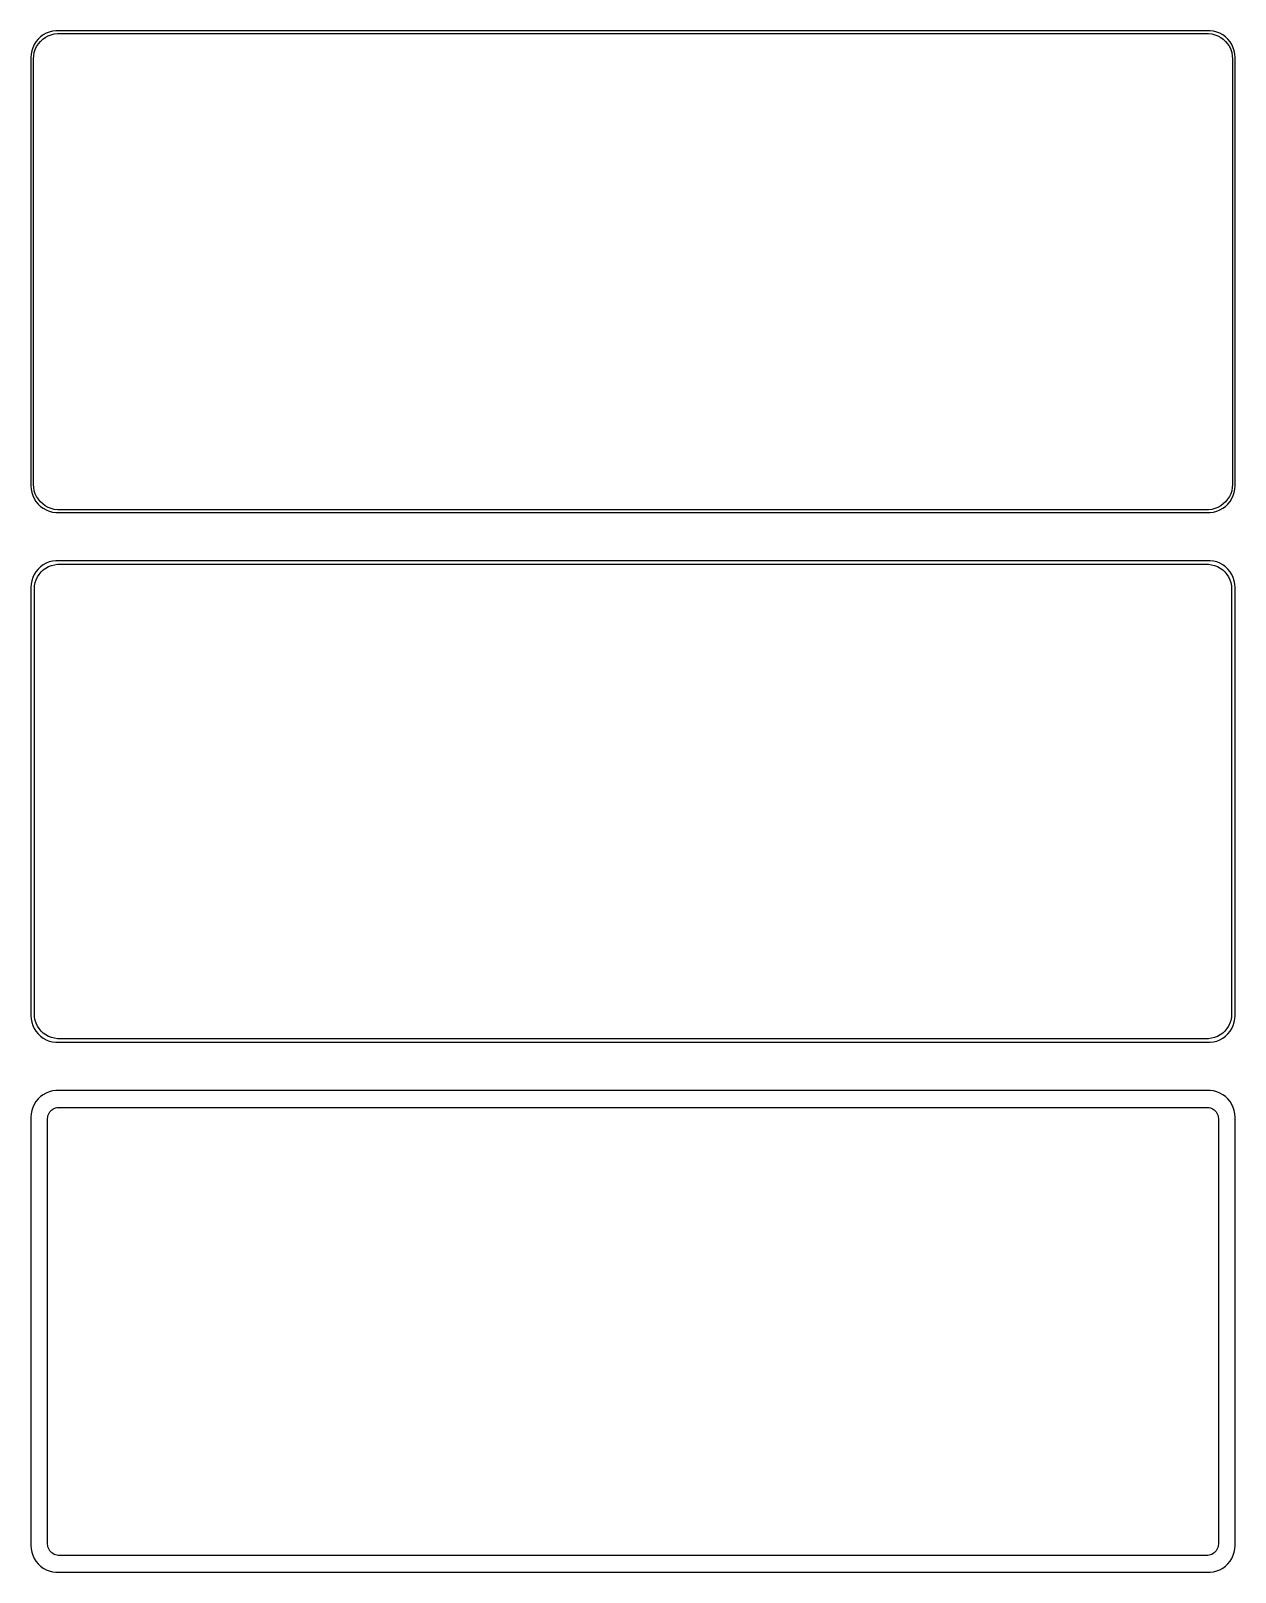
# Model space of a CAD drawing. Header units: metres. Extents: x -112 to 112, y 252 to 540.
import ezdxf

# ---------------------------------------------------------------- set-up
doc = ezdxf.new("R2010")
doc.units = ezdxf.units.M

msp = doc.modelspace()

# ---------------------------------------------------------------- linework, layer by layer
for p, q in [((-110.687, 538.853), (-111.145, 538.423)), ((-110.179, 539.222), (-110.687, 538.853)), ((-110.278, 538.41), (-109.795, 538.761)), ((-109.629, 539.524), (-110.179, 539.222)), ((-109.795, 538.761), (-109.272, 539.048)), ((-109.045, 539.755), (-109.629, 539.524)), ((-109.272, 539.048), (-108.718, 539.268)), ((-108.437, 539.911), (-109.045, 539.755)), ((-108.718, 539.268), (-108.14, 539.416)), ((-107.814, 539.99), (-108.437, 539.911)), ((-108.14, 539.416), (-107.548, 539.491)), ((107.814, 539.99), (-107.814, 539.99)), ((-107.548, 539.491), (107.548, 539.491)), ((107.548, 539.491), (108.14, 539.416)), ((108.437, 539.911), (107.814, 539.99)), ((108.14, 539.416), (108.718, 539.268)), ((109.045, 539.755), (108.437, 539.911)), ((108.718, 539.268), (109.272, 539.048)), ((109.629, 539.524), (109.045, 539.755)), ((109.272, 539.048), (109.795, 538.761)), ((110.179, 539.222), (109.629, 539.524)), ((109.795, 538.761), (110.278, 538.41)), ((110.687, 538.853), (110.179, 539.222)), ((111.145, 538.423), (110.687, 538.853)), ((-112.343, 536.243), (-112.461, 535.627)), ((-112.149, 536.841), (-112.343, 536.243)), ((-111.882, 537.409), (-112.149, 536.841)), ((-111.963, 535.345), (-111.851, 535.931)), ((-111.545, 537.939), (-111.882, 537.409)), ((-111.851, 535.931), (-111.666, 536.499)), ((-111.666, 536.499), (-111.412, 537.038)), ((-111.145, 538.423), (-111.545, 537.939)), ((-111.412, 537.038), (-111.093, 537.542)), ((-111.093, 537.542), (-110.713, 538.002)), ((-110.713, 538.002), (-110.278, 538.41)), ((110.278, 538.41), (110.713, 538.002)), ((110.713, 538.002), (111.093, 537.542)), ((111.093, 537.542), (111.412, 537.038)), ((111.545, 537.939), (111.145, 538.423)), ((111.412, 537.038), (111.666, 536.499)), ((111.882, 537.409), (111.545, 537.939)), ((111.666, 536.499), (111.851, 535.931)), ((111.851, 535.931), (111.963, 535.345)), ((112.149, 536.841), (111.882, 537.409)), ((112.343, 536.243), (112.149, 536.841)), ((112.461, 535.627), (112.343, 536.243)), ((-112.461, 535.627), (-112.5, 535)), ((-112.5, 535), (-112.5, 455)), ((-112, 534.75), (-111.963, 535.345)), ((-112, 455.25), (-112, 534.75)), ((111.963, 535.345), (112, 534.75)), ((112, 534.75), (112, 455.25)), ((112.5, 535), (112.461, 535.627)), ((112.5, 455), (112.5, 535)), ((-111.963, 454.655), (-112, 455.25)), ((112, 455.25), (111.963, 454.655)), ((-112.5, 455), (-112.461, 454.373)), ((-112.461, 454.373), (-112.343, 453.757)), ((-112.343, 453.757), (-112.149, 453.159)), ((-112.149, 453.159), (-111.882, 452.591)), ((-111.851, 454.069), (-111.963, 454.655)), ((-111.882, 452.591), (-111.545, 452.061)), ((-111.666, 453.501), (-111.851, 454.069)), ((-111.412, 452.962), (-111.666, 453.501)), ((-111.093, 452.458), (-111.412, 452.962)), ((-110.713, 451.998), (-111.093, 452.458)), ((111.093, 452.458), (110.713, 451.998)), ((111.412, 452.962), (111.093, 452.458)), ((111.666, 453.501), (111.412, 452.962)), ((111.545, 452.061), (111.882, 452.591)), ((111.851, 454.069), (111.666, 453.501)), ((111.963, 454.655), (111.851, 454.069)), ((111.882, 452.591), (112.149, 453.159)), ((112.149, 453.159), (112.343, 453.757)), ((112.343, 453.757), (112.461, 454.373)), ((112.461, 454.373), (112.5, 455)), ((-111.545, 452.061), (-111.145, 451.577)), ((-111.145, 451.577), (-110.687, 451.147)), ((-110.278, 451.59), (-110.713, 451.998)), ((-110.687, 451.147), (-110.179, 450.778)), ((-109.795, 451.239), (-110.278, 451.59)), ((-110.179, 450.778), (-109.629, 450.476)), ((-109.272, 450.952), (-109.795, 451.239)), ((-109.629, 450.476), (-109.045, 450.245)), ((-108.718, 450.732), (-109.272, 450.952)), ((-109.045, 450.245), (-108.437, 450.089)), ((-108.14, 450.584), (-108.718, 450.732)), ((-108.437, 450.089), (-107.814, 450.01)), ((-107.548, 450.509), (-108.14, 450.584)), ((-107.814, 450.01), (107.814, 450.01)), ((107.548, 450.509), (-107.548, 450.509)), ((108.14, 450.584), (107.548, 450.509)), ((107.814, 450.01), (108.437, 450.089)), ((108.718, 450.732), (108.14, 450.584)), ((108.437, 450.089), (109.045, 450.245)), ((109.272, 450.952), (108.718, 450.732)), ((109.045, 450.245), (109.629, 450.476)), ((109.795, 451.239), (109.272, 450.952)), ((109.629, 450.476), (110.179, 450.778)), ((110.278, 451.59), (109.795, 451.239)), ((110.179, 450.778), (110.687, 451.147)), ((110.713, 451.998), (110.278, 451.59)), ((110.687, 451.147), (111.145, 451.577)), ((111.145, 451.577), (111.545, 452.061)), ((-109.045, 440.755), (-109.629, 440.524)), ((-108.437, 440.911), (-109.045, 440.755)), ((-107.814, 440.99), (-108.437, 440.911)), ((107.814, 440.99), (-107.814, 440.99)), ((108.437, 440.911), (107.814, 440.99)), ((109.045, 440.755), (108.437, 440.911)), ((109.629, 440.524), (109.045, 440.755)), ((-112.149, 437.841), (-112.343, 437.243)), ((-111.882, 438.409), (-112.149, 437.841)), ((-111.545, 438.939), (-111.882, 438.409)), ((-111.145, 439.423), (-111.545, 438.939)), ((-111.507, 437.435), (-111.262, 437.956)), ((-111.262, 437.956), (-110.954, 438.441)), ((-110.687, 439.853), (-111.145, 439.423)), ((-110.954, 438.441), (-110.588, 438.884)), ((-110.179, 440.222), (-110.687, 439.853)), ((-110.588, 438.884), (-110.168, 439.278)), ((-109.629, 440.524), (-110.179, 440.222)), ((-110.168, 439.278), (-109.703, 439.616)), ((-109.703, 439.616), (-109.199, 439.893)), ((-109.199, 439.893), (-108.665, 440.104)), ((-108.665, 440.104), (-108.108, 440.247)), ((-108.108, 440.247), (-107.537, 440.319)), ((-107.537, 440.319), (107.537, 440.319)), ((107.537, 440.319), (108.108, 440.247)), ((108.108, 440.247), (108.665, 440.104)), ((108.665, 440.104), (109.199, 439.893)), ((109.199, 439.893), (109.703, 439.616)), ((110.179, 440.222), (109.629, 440.524)), ((109.703, 439.616), (110.168, 439.278)), ((110.168, 439.278), (110.588, 438.884)), ((110.687, 439.853), (110.179, 440.222)), ((110.588, 438.884), (110.954, 438.441)), ((111.145, 439.423), (110.687, 439.853)), ((110.954, 438.441), (111.262, 437.956)), ((111.545, 438.939), (111.145, 439.423)), ((111.262, 437.956), (111.507, 437.435)), ((111.882, 438.409), (111.545, 438.939)), ((112.149, 437.841), (111.882, 438.409)), ((112.343, 437.243), (112.149, 437.841)), ((-112.461, 436.627), (-112.5, 436)), ((-112.5, 436), (-112.5, 356)), ((-112.343, 437.243), (-112.461, 436.627)), ((-111.828, 435.75), (-111.792, 436.324)), ((-111.828, 356.25), (-111.828, 435.75)), ((-111.792, 436.324), (-111.685, 436.889)), ((-111.685, 436.889), (-111.507, 437.435)), ((111.507, 437.435), (111.685, 436.889)), ((111.685, 436.889), (111.792, 436.324)), ((111.792, 436.324), (111.828, 435.75)), ((111.828, 435.75), (111.828, 356.25)), ((112.461, 436.627), (112.343, 437.243)), ((112.5, 436), (112.461, 436.627)), ((112.5, 356), (112.5, 436)), ((-112.5, 356), (-112.461, 355.373)), ((-112.461, 355.373), (-112.343, 354.757)), ((-112.343, 354.757), (-112.149, 354.159)), ((-111.792, 355.676), (-111.828, 356.25)), ((-111.685, 355.111), (-111.792, 355.676)), ((-111.507, 354.565), (-111.685, 355.111)), ((-111.262, 354.044), (-111.507, 354.565)), ((111.507, 354.565), (111.262, 354.044)), ((111.685, 355.111), (111.507, 354.565)), ((111.792, 355.676), (111.685, 355.111)), ((111.828, 356.25), (111.792, 355.676)), ((112.149, 354.159), (112.343, 354.757)), ((112.343, 354.757), (112.461, 355.373)), ((112.461, 355.373), (112.5, 356)), ((-112.149, 354.159), (-111.882, 353.591)), ((-111.882, 353.591), (-111.545, 353.061)), ((-111.545, 353.061), (-111.145, 352.577)), ((-110.954, 353.559), (-111.262, 354.044)), ((-111.145, 352.577), (-110.687, 352.147)), ((-110.588, 353.116), (-110.954, 353.559)), ((-110.687, 352.147), (-110.179, 351.778)), ((-110.168, 352.722), (-110.588, 353.116)), ((-110.179, 351.778), (-109.629, 351.476)), ((-109.703, 352.384), (-110.168, 352.722)), ((-109.199, 352.107), (-109.703, 352.384)), ((-109.629, 351.476), (-109.045, 351.245)), ((-108.665, 351.896), (-109.199, 352.107)), ((-108.108, 351.753), (-108.665, 351.896)), ((-107.537, 351.681), (-108.108, 351.753)), ((107.537, 351.681), (-107.537, 351.681)), ((108.108, 351.753), (107.537, 351.681)), ((108.665, 351.896), (108.108, 351.753)), ((109.199, 352.107), (108.665, 351.896)), ((109.045, 351.245), (109.629, 351.476)), ((109.703, 352.384), (109.199, 352.107)), ((109.629, 351.476), (110.179, 351.778)), ((110.168, 352.722), (109.703, 352.384)), ((110.588, 353.116), (110.168, 352.722)), ((110.179, 351.778), (110.687, 352.147)), ((110.954, 353.559), (110.588, 353.116)), ((110.687, 352.147), (111.145, 352.577)), ((111.262, 354.044), (110.954, 353.559)), ((111.145, 352.577), (111.545, 353.061)), ((111.545, 353.061), (111.882, 353.591)), ((111.882, 353.591), (112.149, 354.159)), ((-109.045, 351.245), (-108.437, 351.089)), ((-108.437, 351.089), (-107.814, 351.01)), ((-107.814, 351.01), (107.814, 351.01)), ((107.814, 351.01), (108.437, 351.089)), ((108.437, 351.089), (109.045, 351.245)), ((-111.545, 339.939), (-111.882, 339.409)), ((-111.145, 340.423), (-111.545, 339.939)), ((-110.687, 340.853), (-111.145, 340.423)), ((-110.179, 341.222), (-110.687, 340.853)), ((-109.629, 341.524), (-110.179, 341.222)), ((-109.045, 341.755), (-109.629, 341.524)), ((-108.437, 341.911), (-109.045, 341.755)), ((-107.814, 341.99), (-108.437, 341.911)), ((107.814, 341.99), (-107.814, 341.99)), ((108.437, 341.911), (107.814, 341.99)), ((109.045, 341.755), (108.437, 341.911)), ((109.629, 341.524), (109.045, 341.755)), ((110.179, 341.222), (109.629, 341.524)), ((110.687, 340.853), (110.179, 341.222)), ((111.145, 340.423), (110.687, 340.853)), ((111.545, 339.939), (111.145, 340.423)), ((111.882, 339.409), (111.545, 339.939)), ((-112.461, 337.627), (-112.5, 337)), ((-112.5, 337), (-112.5, 257)), ((-112.343, 338.243), (-112.461, 337.627)), ((-112.149, 338.841), (-112.343, 338.243)), ((-111.882, 339.409), (-112.149, 338.841)), ((-109.36, 336.75), (-109.343, 337.014)), ((-109.343, 337.014), (-109.293, 337.275)), ((-109.293, 337.275), (-109.211, 337.527)), ((-109.211, 337.527), (-109.099, 337.766)), ((-109.099, 337.766), (-108.957, 337.99)), ((-108.957, 337.99), (-108.788, 338.194)), ((-108.788, 338.194), (-108.595, 338.375)), ((-108.595, 338.375), (-108.38, 338.531)), ((-108.38, 338.531), (-108.148, 338.659)), ((-108.148, 338.659), (-107.902, 338.756)), ((-107.902, 338.756), (-107.645, 338.822)), ((-107.645, 338.822), (-107.382, 338.855)), ((-107.382, 338.855), (107.382, 338.855)), ((107.382, 338.855), (107.645, 338.822)), ((107.645, 338.822), (107.902, 338.756)), ((107.902, 338.756), (108.148, 338.659)), ((108.148, 338.659), (108.38, 338.531)), ((108.38, 338.531), (108.595, 338.375)), ((108.595, 338.375), (108.788, 338.194)), ((108.788, 338.194), (108.957, 337.99)), ((108.957, 337.99), (109.099, 337.766)), ((109.099, 337.766), (109.211, 337.527)), ((109.211, 337.527), (109.293, 337.275)), ((109.293, 337.275), (109.343, 337.014)), ((109.343, 337.014), (109.36, 336.75)), ((112.149, 338.841), (111.882, 339.409)), ((112.343, 338.243), (112.149, 338.841)), ((112.461, 337.627), (112.343, 338.243)), ((112.5, 337), (112.461, 337.627)), ((112.5, 257), (112.5, 337)), ((-109.36, 257.25), (-109.36, 336.75)), ((109.36, 336.75), (109.36, 257.25)), ((-112.5, 257), (-112.461, 256.373)), ((-112.461, 256.373), (-112.343, 255.757)), ((-109.343, 256.986), (-109.36, 257.25)), ((-109.293, 256.725), (-109.343, 256.986)), ((-109.211, 256.473), (-109.293, 256.725)), ((-109.099, 256.234), (-109.211, 256.473)), ((109.211, 256.473), (109.099, 256.234)), ((109.293, 256.725), (109.211, 256.473)), ((109.343, 256.986), (109.293, 256.725)), ((109.36, 257.25), (109.343, 256.986)), ((112.343, 255.757), (112.461, 256.373)), ((112.461, 256.373), (112.5, 257)), ((-112.343, 255.757), (-112.149, 255.159)), ((-112.149, 255.159), (-111.882, 254.591)), ((-111.882, 254.591), (-111.545, 254.061)), ((-111.545, 254.061), (-111.145, 253.577)), ((-111.145, 253.577), (-110.687, 253.147)), ((-108.957, 256.01), (-109.099, 256.234)), ((-108.788, 255.806), (-108.957, 256.01)), ((-108.595, 255.625), (-108.788, 255.806)), ((-108.38, 255.469), (-108.595, 255.625)), ((-108.148, 255.341), (-108.38, 255.469)), ((-107.902, 255.244), (-108.148, 255.341)), ((-107.645, 255.178), (-107.902, 255.244)), ((-107.382, 255.145), (-107.645, 255.178)), ((107.382, 255.145), (-107.382, 255.145)), ((107.645, 255.178), (107.382, 255.145)), ((107.902, 255.244), (107.645, 255.178)), ((108.148, 255.341), (107.902, 255.244)), ((108.38, 255.469), (108.148, 255.341)), ((108.595, 255.625), (108.38, 255.469)), ((108.788, 255.806), (108.595, 255.625)), ((108.957, 256.01), (108.788, 255.806)), ((109.099, 256.234), (108.957, 256.01)), ((110.687, 253.147), (111.145, 253.577)), ((111.145, 253.577), (111.545, 254.061)), ((111.545, 254.061), (111.882, 254.591)), ((111.882, 254.591), (112.149, 255.159)), ((112.149, 255.159), (112.343, 255.757)), ((-110.687, 253.147), (-110.179, 252.778)), ((-110.179, 252.778), (-109.629, 252.476)), ((-109.629, 252.476), (-109.045, 252.245)), ((-109.045, 252.245), (-108.437, 252.089)), ((-108.437, 252.089), (-107.814, 252.01)), ((-107.814, 252.01), (107.814, 252.01)), ((107.814, 252.01), (108.437, 252.089)), ((108.437, 252.089), (109.045, 252.245)), ((109.045, 252.245), (109.629, 252.476)), ((109.629, 252.476), (110.179, 252.778)), ((110.179, 252.778), (110.687, 253.147))]:
    msp.add_line(p, q)

doc.saveas('drawing.dxf')
